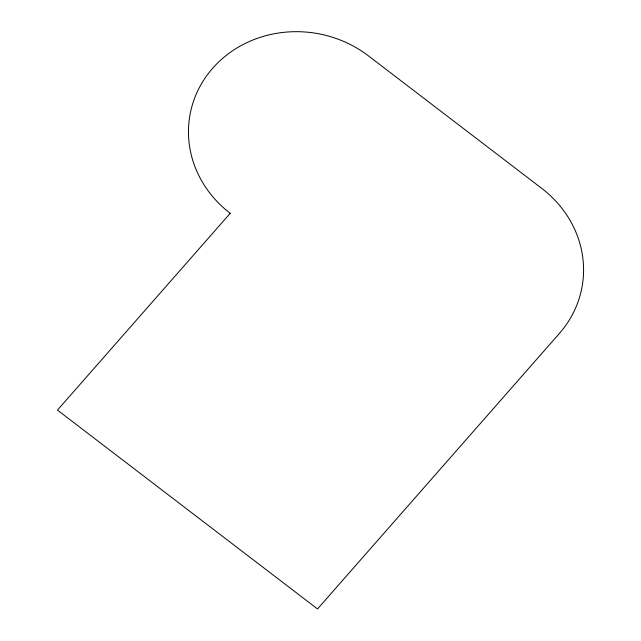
<?xml version="1.0" encoding="UTF-8"?>
<svg xmlns="http://www.w3.org/2000/svg" width="641" height="641" viewBox="0 0 641 641"><rect width="100%" height="100%" fill="white"/><g stroke="black" fill="none" stroke-linecap="round" stroke-linejoin="round"><path stroke-width="0.96" d="M230.215 213.301L57.45 410.104L317.527 608.95L559.393 333.432A111.109 102.648 9.9 0 0 541.813 188.43L368.423 55.863A111.109 102.648 9.9 0 0 212.628 68.299A111.109 102.648 9.9 0 0 230.215 213.301"/></g></svg>
